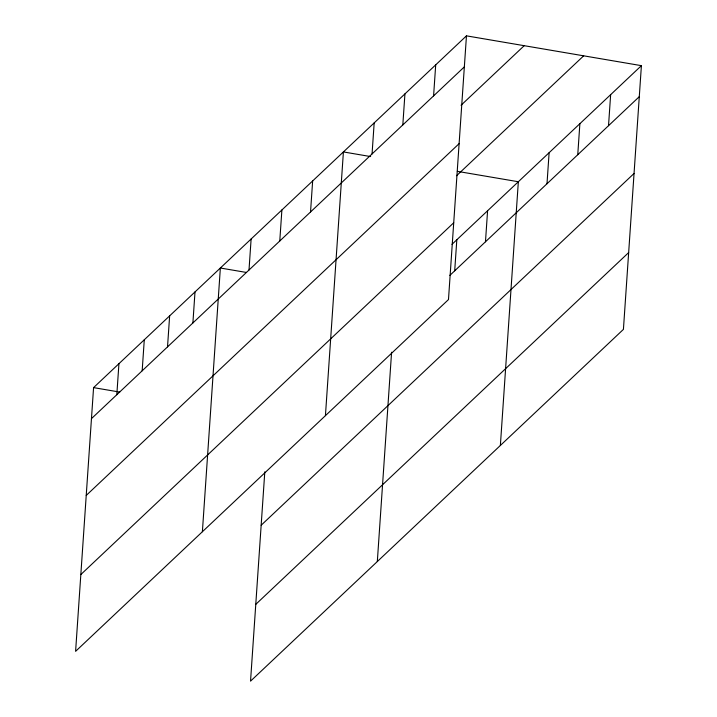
<?xml version="1.0" encoding="UTF-8"?>
<svg xmlns="http://www.w3.org/2000/svg" width="717" height="717" viewBox="0 0 717 717"><rect width="100%" height="100%" fill="white"/><g stroke="black" fill="none" stroke-linecap="round" stroke-linejoin="round"><path stroke-width="1.08" d="M466.462 35.85L93.577 387.619L75.599 651.341L448.483 299.572L466.462 35.85L641.401 65.659L623.423 329.381L250.538 681.15L264.806 471.822M116.817 394.717L118.932 363.698M142.172 370.797L144.287 339.777M167.527 346.876L169.642 315.856M192.891 322.955L195.006 291.936M202.382 531.736L220.361 268.015L246.505 272.469M249.005 270.013L251.12 238.994M279.773 240.993L281.889 209.973M310.533 211.972L312.648 180.953M325.428 415.654L343.407 151.932L370.644 156.575M372.06 153.931L374.175 122.912M402.82 124.91L404.935 93.891M377.321 561.545L391.59 352.217M433.588 95.89L435.703 64.871M454.703 270.802L456.819 239.783M485.472 241.781L487.587 210.762M500.367 445.463L518.346 181.742L457.312 171.345M546.999 183.74L549.114 152.721M577.759 154.72L579.874 123.7M608.527 125.699L610.642 94.68M91.462 418.638L464.347 66.869M461.049 105.256L524.19 45.691M86.228 495.429L459.113 143.66M456.568 175.728L583.674 55.818M80.833 574.55L453.718 222.781M451.961 244.363L641.401 65.659M449.855 275.391L639.286 96.678M261.167 525.238L634.052 173.469M255.772 604.359L628.657 252.59M93.577 387.619L119.721 392.074"/></g></svg>
